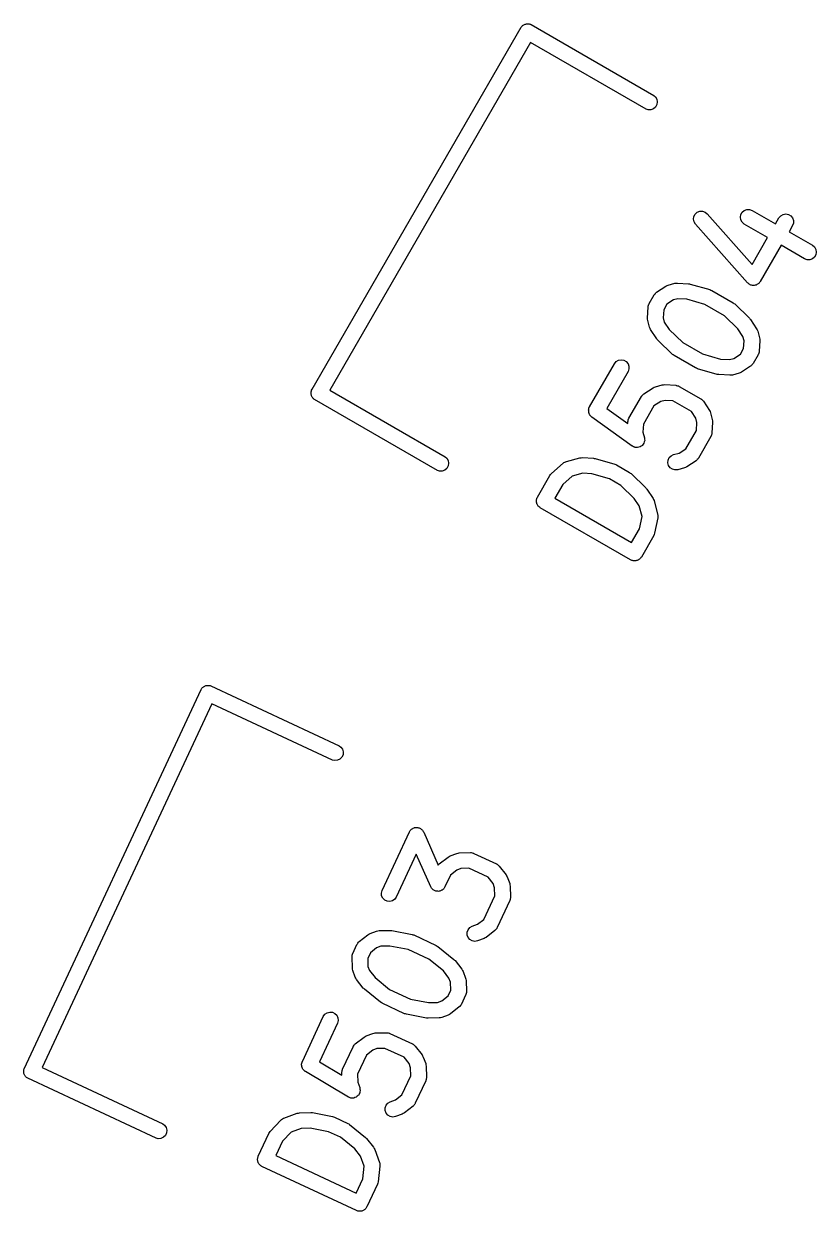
# Model space of a CAD drawing. Extents: x 124.8 to 165.4, y -111.5 to -63.1.
# Drawn here: x 129.96 to 137.56, y -74.46 to -63.08 of the extents above; entities that cross this region are included whole.
import ezdxf

# ---------------------------------------------------------------- set-up
doc = ezdxf.new("R2010")
doc.units = 0
doc.header["$MEASUREMENT"] = 0
doc.layers.add('BLACK', color=7, linetype='CONTINUOUS')

msp = doc.modelspace()

# ---------------------------------------------------------------- linework, layer by layer
at = {"layer": 'BLACK', "linetype": 'CONTINUOUS'}
for p, q in [((132.728, -66.5793), (134.731, -63.1092)), ((134.731, -63.1092), (134.735, -63.1034)), ((134.731, -63.1092), (134.731, -63.1092)), ((134.735, -63.1034), (134.74, -63.0991)), ((134.74, -63.0991), (134.744, -63.094)), ((134.744, -63.094), (134.75, -63.0907)), ((134.75, -63.0907), (134.755, -63.0864)), ((134.755, -63.0864), (134.761, -63.0841)), ((134.761, -63.0841), (134.767, -63.0808)), ((134.767, -63.0808), (134.774, -63.0796)), ((134.774, -63.0796), (134.78, -63.0773)), ((134.78, -63.0773), (134.787, -63.0773)), ((134.787, -63.0773), (134.793, -63.0762)), ((134.793, -63.0762), (134.8, -63.0774)), ((134.8, -63.0774), (134.806, -63.0774)), ((134.806, -63.0774), (134.813, -63.0796)), ((134.813, -63.0796), (134.819, -63.0808)), ((134.819, -63.0808), (134.825, -63.0841)), ((134.825, -63.0841), (134.825, -63.0841)), ((134.825, -63.0841), (136.002, -63.7637)), ((134.821, -63.2548), (132.896, -66.589)), ((135.927, -63.8936), (134.821, -63.2548)), ((136.002, -63.7637), (136.017, -63.7764)), ((136.017, -63.7764), (136.03, -63.7993)), ((136.03, -63.8514), (136.017, -63.8743)), ((136.03, -63.7993), (136.035, -63.8253)), ((136.035, -63.8253), (136.03, -63.8514)), ((135.946, -63.9003), (135.927, -63.8936)), ((135.972, -63.9003), (135.946, -63.9003)), ((135.997, -63.8913), (135.972, -63.9003)), ((136.017, -63.8743), (135.997, -63.8913)), ((136.398, -64.9003), (136.418, -64.8831)), ((136.418, -64.8831), (136.442, -64.8735)), ((136.442, -64.8735), (136.468, -64.8728)), ((136.468, -64.8728), (136.493, -64.881)), ((136.493, -64.881), (136.513, -64.8972)), ((136.836, -64.9056), (136.849, -64.883)), ((136.849, -64.883), (136.868, -64.8663)), ((136.868, -64.8663), (136.893, -64.8574)), ((136.893, -64.8574), (136.919, -64.8574)), ((136.919, -64.8574), (136.943, -64.8663)), ((136.943, -64.8663), (137.167, -64.9955)), ((136.382, -64.949), (136.386, -64.9232)), ((136.387, -64.9745), (136.382, -64.949)), ((136.386, -64.9232), (136.398, -64.9003)), ((136.401, -64.9967), (136.387, -64.9745)), ((136.9, -65.5601), (136.401, -64.9967)), ((136.513, -64.8972), (136.944, -65.3827)), ((136.831, -64.9312), (136.836, -64.9056)), ((136.836, -64.9569), (136.831, -64.9312)), ((136.849, -64.9794), (136.836, -64.9569)), ((136.868, -64.9962), (136.849, -64.9794)), ((137.092, -65.1254), (136.868, -64.9962)), ((137.167, -64.9955), (137.201, -64.9367)), ((137.201, -64.9367), (137.218, -64.9167)), ((137.218, -64.9167), (137.24, -64.9037)), ((137.24, -64.9037), (137.266, -64.8992)), ((137.266, -64.8992), (137.292, -64.9037)), ((137.292, -64.9037), (137.314, -64.9167)), ((137.314, -64.9167), (137.331, -64.9367)), ((137.331, -64.9367), (137.34, -64.9612)), ((137.34, -64.9872), (137.331, -65.0117)), ((137.34, -64.9612), (137.34, -64.9872)), ((137.331, -65.0117), (137.297, -65.0705)), ((137.297, -65.0705), (137.521, -65.1996)), ((136.944, -65.3827), (137.092, -65.1254)), ((137.222, -65.2004), (137.022, -65.5478)), ((137.446, -65.3295), (137.222, -65.2004)), ((137.521, -65.1996), (137.541, -65.2164)), ((137.541, -65.2164), (137.554, -65.2389)), ((137.47, -65.3384), (137.446, -65.3295)), ((137.496, -65.3384), (137.47, -65.3384)), ((137.521, -65.3295), (137.496, -65.3384)), ((137.541, -65.3128), (137.521, -65.3295)), ((137.554, -65.2902), (137.541, -65.3128)), ((137.554, -65.2389), (137.558, -65.2646)), ((137.558, -65.2646), (137.554, -65.2902)), ((136.139, -65.582), (136.204, -65.5645)), ((136.204, -65.5645), (136.216, -65.5635)), ((136.216, -65.5635), (136.228, -65.5621)), ((136.228, -65.5621), (136.334, -65.5685)), ((136.334, -65.5685), (136.342, -65.5704)), ((136.342, -65.5704), (136.351, -65.5712)), ((136.351, -65.5712), (136.539, -65.6252)), ((136.905, -65.5635), (136.9, -65.5601)), ((136.908, -65.5677), (136.905, -65.5635)), ((136.915, -65.5715), (136.908, -65.5677)), ((136.921, -65.5762), (136.915, -65.5715)), ((137, -65.5705), (136.996, -65.5742)), ((137.005, -65.5677), (137, -65.5705)), ((137.01, -65.5619), (137.005, -65.5677)), ((137.015, -65.5569), (137.01, -65.5619)), ((137.018, -65.552), (137.015, -65.5569)), ((137.022, -65.5478), (137.018, -65.552)), ((135.957, -65.7581), (136.005, -65.6756)), ((136.005, -65.6756), (136.008, -65.6723)), ((136.008, -65.6723), (136.009, -65.6684)), ((136.009, -65.6684), (136.016, -65.6623)), ((136.016, -65.6623), (136.021, -65.6556)), ((136.021, -65.6556), (136.025, -65.6535)), ((136.025, -65.6535), (136.028, -65.6505)), ((136.028, -65.6505), (136.117, -65.5918)), ((136.117, -65.5918), (136.128, -65.587)), ((136.128, -65.587), (136.139, -65.582)), ((136.539, -65.6252), (136.548, -65.6293)), ((136.548, -65.6293), (136.556, -65.6324)), ((136.556, -65.6324), (136.762, -65.7514)), ((136.926, -65.578), (136.921, -65.5762)), ((136.931, -65.5808), (136.926, -65.578)), ((136.938, -65.5821), (136.931, -65.5808)), ((136.946, -65.5845), (136.938, -65.5821)), ((136.951, -65.5843), (136.946, -65.5845)), ((136.957, -65.5853), (136.951, -65.5843)), ((136.964, -65.584), (136.957, -65.5853)), ((136.972, -65.5838), (136.964, -65.584)), ((136.977, -65.5817), (136.972, -65.5838)), ((136.982, -65.5808), (136.977, -65.5817)), ((136.989, -65.577), (136.982, -65.5808)), ((136.996, -65.5742), (136.989, -65.577)), ((135.941, -65.8973), (135.947, -65.7911)), ((135.947, -65.7911), (135.948, -65.7869)), ((135.948, -65.7825), (135.951, -65.7743)), ((135.948, -65.7869), (135.948, -65.7825)), ((135.951, -65.7743), (135.953, -65.7657)), ((135.953, -65.7657), (135.956, -65.7621)), ((135.956, -65.7621), (135.957, -65.7581)), ((136.126, -65.7659), (136.096, -65.8177)), ((136.19, -65.7237), (136.126, -65.7659)), ((136.231, -65.7126), (136.19, -65.7237)), ((136.317, -65.7177), (136.231, -65.7126)), ((136.489, -65.7669), (136.317, -65.7177)), ((136.679, -65.8767), (136.489, -65.7669)), ((136.762, -65.7514), (136.769, -65.7573)), ((136.769, -65.7573), (136.777, -65.7625)), ((136.777, -65.7625), (136.918, -65.899)), ((135.942, -65.9093), (135.941, -65.8973)), ((135.943, -65.9213), (135.942, -65.9093)), ((136.096, -65.8177), (136.091, -65.8942)), ((136.091, -65.8942), (136.102, -65.9357)), ((136.808, -66.0011), (136.679, -65.8767)), ((136.918, -65.899), (136.923, -65.9056)), ((136.923, -65.9056), (136.929, -65.9116)), ((136.929, -65.9116), (136.987, -66.0004)), ((135.961, -65.9863), (135.943, -65.9213)), ((135.966, -65.9972), (135.961, -65.9863)), ((135.971, -66.0082), (135.966, -65.9972)), ((136.029, -66.0971), (135.971, -66.0082)), ((136.102, -65.9357), (136.15, -66.0076)), ((136.15, -66.0076), (136.278, -66.1319)), ((136.855, -66.0729), (136.808, -66.0011)), ((136.987, -66.0004), (136.992, -66.0114)), ((136.992, -66.0114), (136.997, -66.0223)), ((136.997, -66.0223), (137.015, -66.0874)), ((136.035, -66.103), (136.029, -66.0971)), ((136.04, -66.1097), (136.035, -66.103)), ((136.181, -66.2461), (136.04, -66.1097)), ((136.278, -66.1319), (136.469, -66.2417)), ((136.867, -66.1144), (136.855, -66.0729)), ((136.862, -66.1909), (136.867, -66.1144)), ((137.017, -66.1113), (137.011, -66.2176)), ((137.015, -66.0874), (137.016, -66.0993)), ((137.016, -66.0993), (137.017, -66.1113)), ((136.188, -66.2513), (136.181, -66.2461)), ((136.195, -66.2572), (136.188, -66.2513)), ((136.469, -66.2417), (136.641, -66.2909)), ((136.768, -66.2849), (136.832, -66.2427)), ((136.832, -66.2427), (136.862, -66.1909)), ((137.001, -66.2506), (136.953, -66.3331)), ((137.002, -66.2465), (137.001, -66.2506)), ((137.005, -66.2429), (137.002, -66.2465)), ((137.007, -66.2344), (137.005, -66.2429)), ((137.01, -66.2261), (137.007, -66.2344)), ((137.011, -66.2176), (137.01, -66.2218)), ((137.01, -66.2218), (137.01, -66.2261)), ((135.386, -66.7478), (135.624, -66.3354)), ((135.624, -66.3354), (135.641, -66.3154)), ((135.641, -66.3154), (135.663, -66.3024)), ((135.663, -66.3024), (135.689, -66.2979)), ((135.689, -66.2979), (135.714, -66.3024)), ((135.714, -66.3024), (135.737, -66.3154)), ((135.737, -66.3154), (135.754, -66.3354)), ((135.754, -66.3354), (135.763, -66.3599)), ((135.763, -66.3599), (135.763, -66.3859)), ((136.402, -66.3762), (136.195, -66.2572)), ((136.641, -66.2909), (136.727, -66.2961)), ((136.727, -66.2961), (136.768, -66.2849)), ((136.929, -66.3581), (136.841, -66.4168)), ((136.933, -66.3552), (136.929, -66.3581)), ((136.936, -66.353), (136.933, -66.3552)), ((136.942, -66.3463), (136.936, -66.353)), ((136.948, -66.3402), (136.942, -66.3463)), ((136.95, -66.3364), (136.948, -66.3402)), ((136.953, -66.3331), (136.95, -66.3364)), ((135.754, -66.4104), (135.55, -66.764)), ((135.763, -66.3859), (135.754, -66.4104)), ((136.41, -66.3794), (136.402, -66.3762)), ((136.419, -66.3834), (136.41, -66.3794)), ((136.607, -66.4374), (136.419, -66.3834)), ((136.615, -66.4382), (136.607, -66.4374)), ((136.623, -66.4401), (136.615, -66.4382)), ((136.73, -66.4465), (136.623, -66.4401)), ((136.742, -66.4451), (136.73, -66.4465)), ((136.754, -66.4441), (136.742, -66.4451)), ((136.819, -66.4267), (136.754, -66.4441)), ((136.83, -66.4216), (136.819, -66.4267)), ((136.841, -66.4168), (136.83, -66.4216)), ((132.72, -66.597), (132.722, -66.5904)), ((132.722, -66.5904), (132.728, -66.5793)), ((132.896, -66.589), (134.002, -67.2278)), ((135.906, -66.6245), (135.995, -66.5658)), ((135.995, -66.5658), (136.006, -66.5611)), ((136.006, -66.5611), (136.017, -66.556)), ((136.017, -66.556), (136.082, -66.5386)), ((136.082, -66.5386), (136.094, -66.5375)), ((136.094, -66.5375), (136.106, -66.5361)), ((136.106, -66.5361), (136.212, -66.5425)), ((136.212, -66.5425), (136.216, -66.5435)), ((136.216, -66.5435), (136.22, -66.5435)), ((136.22, -66.5435), (136.229, -66.5465)), ((136.229, -66.5465), (136.237, -66.5486)), ((136.237, -66.5486), (136.241, -66.5509)), ((136.241, -66.5509), (136.245, -66.5524)), ((136.245, -66.5524), (136.451, -66.6715)), ((132.717, -66.6165), (132.718, -66.6099)), ((132.718, -66.623), (132.717, -66.6165)), ((132.718, -66.6032), (132.72, -66.597)), ((132.718, -66.6099), (132.718, -66.6032)), ((132.718, -66.6297), (132.718, -66.623)), ((132.72, -66.6359), (132.718, -66.6297)), ((132.722, -66.6425), (132.72, -66.6359)), ((132.725, -66.6483), (132.722, -66.6425)), ((132.727, -66.6545), (132.725, -66.6483)), ((132.731, -66.6596), (132.727, -66.6545)), ((132.735, -66.6654), (132.731, -66.6596)), ((132.74, -66.6697), (132.735, -66.6654)), ((132.744, -66.6748), (132.74, -66.6697)), ((132.75, -66.6781), (132.744, -66.6748)), ((133.927, -67.3577), (132.75, -66.6781)), ((132.75, -66.6781), (132.75, -66.6781)), ((135.763, -66.8558), (135.882, -66.6496)), ((135.882, -66.6496), (135.885, -66.6463)), ((135.885, -66.6463), (135.887, -66.6424)), ((135.887, -66.6424), (135.893, -66.6364)), ((135.893, -66.6364), (135.899, -66.6296)), ((135.899, -66.6296), (135.903, -66.6275)), ((135.903, -66.6275), (135.906, -66.6245)), ((136.067, -66.6977), (136.003, -66.7399)), ((136.109, -66.6866), (136.067, -66.6977)), ((136.185, -66.6912), (136.109, -66.6866)), ((136.361, -66.7925), (136.185, -66.6912)), ((136.451, -66.6715), (136.454, -66.6743)), ((136.454, -66.6743), (136.458, -66.6762)), ((136.458, -66.6762), (136.464, -66.6826)), ((136.464, -66.6826), (136.471, -66.6882)), ((136.471, -66.6882), (136.473, -66.692)), ((136.473, -66.692), (136.476, -66.6951)), ((136.476, -66.6951), (136.535, -66.784)), ((135.376, -66.7778), (135.377, -66.7751)), ((135.377, -66.7881), (135.376, -66.7778)), ((135.377, -66.7723), (135.38, -66.7626)), ((135.377, -66.7751), (135.377, -66.7723)), ((135.377, -66.7983), (135.377, -66.7881)), ((135.378, -66.801), (135.377, -66.7983)), ((135.378, -66.8038), (135.378, -66.801)), ((135.382, -66.8132), (135.378, -66.8038)), ((135.38, -66.7626), (135.383, -66.7528)), ((135.386, -66.8228), (135.382, -66.8132)), ((135.383, -66.7528), (135.385, -66.7505)), ((135.385, -66.7505), (135.386, -66.7478)), ((135.388, -66.825), (135.386, -66.8228)), ((135.55, -66.764), (135.752, -66.9096)), ((136.003, -66.7399), (135.902, -66.9155)), ((136.403, -66.8565), (136.361, -66.7925)), ((136.535, -66.784), (136.54, -66.795)), ((136.54, -66.795), (136.545, -66.8059)), ((136.545, -66.8059), (136.562, -66.8709)), ((135.389, -66.8275), (135.388, -66.825)), ((135.396, -66.8349), (135.389, -66.8275)), ((135.402, -66.8427), (135.396, -66.8349)), ((135.405, -66.8442), (135.402, -66.8427)), ((135.407, -66.8462), (135.405, -66.8442)), ((135.795, -67.1255), (135.407, -66.8462)), ((135.752, -66.9096), (135.753, -66.8888)), ((135.753, -66.8888), (135.754, -66.8846)), ((135.754, -66.8803), (135.757, -66.872)), ((135.754, -66.8846), (135.754, -66.8803)), ((135.757, -66.872), (135.759, -66.8635)), ((135.759, -66.8635), (135.762, -66.8599)), ((135.762, -66.8599), (135.763, -66.8558)), ((135.902, -66.9155), (135.897, -66.9919)), ((136.414, -66.898), (136.403, -66.8565)), ((136.41, -66.9745), (136.414, -66.898)), ((136.565, -66.8948), (136.558, -67.0011)), ((136.562, -66.8709), (136.563, -66.8829)), ((136.563, -66.8829), (136.565, -66.8948)), ((135.897, -66.9919), (135.912, -67.0452)), ((135.912, -67.0452), (135.912, -67.0457)), ((135.912, -67.0457), (135.912, -67.0461)), ((135.912, -67.0461), (135.913, -67.0587)), ((136.308, -67.15), (136.41, -66.9745)), ((136.548, -67.0341), (136.429, -67.2403)), ((136.55, -67.0301), (136.548, -67.0341)), ((136.552, -67.0264), (136.55, -67.0301)), ((136.554, -67.0179), (136.552, -67.0264)), ((136.557, -67.0096), (136.554, -67.0179)), ((136.558, -67.0011), (136.557, -67.0053)), ((136.557, -67.0053), (136.557, -67.0096)), ((135.796, -67.1257), (135.795, -67.1255)), ((135.796, -67.1261), (135.796, -67.1257)), ((135.808, -67.1314), (135.796, -67.1261)), ((135.819, -67.1368), (135.808, -67.1314)), ((135.819, -67.1369), (135.819, -67.1368)), ((135.82, -67.1371), (135.819, -67.1369)), ((135.832, -67.1382), (135.82, -67.1371)), ((135.845, -67.1394), (135.832, -67.1382)), ((135.846, -67.1393), (135.845, -67.1393)), ((135.845, -67.1393), (135.845, -67.1394)), ((135.858, -67.1361), (135.846, -67.1393)), ((135.87, -67.133), (135.858, -67.1361)), ((135.871, -67.1326), (135.87, -67.1327)), ((135.87, -67.1327), (135.87, -67.133)), ((135.881, -67.1254), (135.871, -67.1326)), ((135.892, -67.1183), (135.881, -67.1254)), ((135.899, -67.1074), (135.892, -67.1177)), ((135.892, -67.1177), (135.892, -67.1179)), ((135.892, -67.1179), (135.892, -67.1183)), ((135.907, -67.0972), (135.899, -67.1074)), ((135.91, -67.0842), (135.907, -67.0963)), ((135.907, -67.0963), (135.907, -67.0967)), ((135.907, -67.0967), (135.907, -67.0972)), ((135.914, -67.0721), (135.91, -67.0842)), ((135.913, -67.0587), (135.914, -67.0712)), ((135.914, -67.0712), (135.914, -67.0716)), ((135.914, -67.0716), (135.914, -67.0721)), ((136.244, -67.1922), (136.308, -67.15)), ((134.002, -67.2278), (134.017, -67.2405)), ((134.017, -67.2405), (134.03, -67.2634)), ((134.03, -67.2634), (134.035, -67.2895)), ((135.147, -67.2801), (135.155, -67.2755)), ((135.155, -67.2755), (135.159, -67.2746)), ((135.159, -67.2746), (135.163, -67.2728)), ((135.163, -67.2728), (135.293, -67.2379)), ((135.293, -67.2379), (135.305, -67.2369)), ((135.305, -67.2369), (135.317, -67.2355)), ((135.317, -67.2355), (135.423, -67.2419)), ((135.423, -67.2419), (135.431, -67.2438)), ((135.431, -67.2438), (135.439, -67.2446)), ((135.439, -67.2446), (135.628, -67.2986)), ((136.136, -67.2855), (136.138, -67.2595)), ((136.138, -67.2595), (136.149, -67.2359)), ((136.149, -67.2359), (136.167, -67.2175)), ((136.167, -67.2175), (136.191, -67.2065)), ((136.191, -67.2065), (136.244, -67.1922)), ((136.406, -67.2654), (136.317, -67.3241)), ((136.409, -67.2624), (136.406, -67.2654)), ((136.413, -67.2603), (136.409, -67.2624)), ((136.418, -67.2535), (136.413, -67.2603)), ((136.425, -67.2475), (136.418, -67.2535)), ((136.426, -67.2436), (136.425, -67.2475)), ((136.429, -67.2403), (136.426, -67.2436)), ((133.946, -67.3644), (133.927, -67.3577)), ((133.972, -67.3644), (133.946, -67.3644)), ((133.997, -67.3554), (133.972, -67.3644)), ((134.017, -67.3384), (133.997, -67.3554)), ((134.03, -67.3155), (134.017, -67.3384)), ((134.035, -67.2895), (134.03, -67.3155)), ((135.012, -67.3984), (135.02, -67.389)), ((135.02, -67.389), (135.133, -67.2891)), ((135.133, -67.2891), (135.136, -67.2868)), ((135.136, -67.2868), (135.139, -67.2838)), ((135.139, -67.2838), (135.147, -67.2801)), ((135.32, -67.3859), (135.219, -67.4131)), ((135.406, -67.3911), (135.32, -67.3859)), ((135.578, -67.4403), (135.406, -67.3911)), ((135.628, -67.2986), (135.636, -67.3026)), ((135.636, -67.3026), (135.645, -67.3058)), ((135.645, -67.3058), (135.769, -67.3772)), ((135.769, -67.3772), (135.776, -67.3831)), ((135.776, -67.3831), (135.783, -67.3882)), ((135.783, -67.3882), (135.925, -67.5247)), ((136.142, -67.3106), (136.136, -67.2855)), ((136.157, -67.3319), (136.142, -67.3106)), ((136.179, -67.3469), (136.157, -67.3319)), ((136.204, -67.3536), (136.179, -67.3469)), ((136.23, -67.3514), (136.204, -67.3536)), ((136.295, -67.3339), (136.23, -67.3514)), ((136.306, -67.3289), (136.295, -67.3339)), ((136.317, -67.3241), (136.306, -67.3289)), ((134.886, -67.6138), (135.005, -67.4076)), ((135.005, -67.4076), (135.012, -67.3984)), ((135.129, -67.4932), (135.053, -67.6239)), ((135.219, -67.4131), (135.129, -67.4932)), ((135.686, -67.5025), (135.578, -67.4403)), ((135.814, -67.6268), (135.686, -67.5025)), ((134.88, -67.6257), (134.883, -67.62)), ((134.883, -67.62), (134.886, -67.6138)), ((135.925, -67.5247), (135.929, -67.5314)), ((135.929, -67.5314), (135.935, -67.5373)), ((135.935, -67.5373), (135.994, -67.6262)), ((134.876, -67.6513), (134.877, -67.6449)), ((134.877, -67.6578), (134.876, -67.6513)), ((134.877, -67.6383), (134.879, -67.6321)), ((134.877, -67.6449), (134.877, -67.6383)), ((134.877, -67.6643), (134.877, -67.6578)), ((134.879, -67.6705), (134.877, -67.6643)), ((134.879, -67.6321), (134.88, -67.6257)), ((134.88, -67.677), (134.879, -67.6705)), ((134.883, -67.6827), (134.88, -67.677)), ((134.886, -67.6888), (134.883, -67.6827)), ((134.89, -67.6938), (134.886, -67.6888)), ((134.893, -67.6995), (134.89, -67.6938)), ((134.898, -67.7037), (134.893, -67.6995)), ((134.902, -67.7088), (134.898, -67.7037)), ((134.908, -67.7121), (134.902, -67.7088)), ((134.913, -67.7163), (134.908, -67.7121)), ((135.779, -68.2163), (134.913, -67.7163)), ((135.053, -67.6239), (135.789, -68.0489)), ((135.862, -67.6987), (135.814, -67.6268)), ((135.889, -67.7999), (135.862, -67.6987)), ((135.994, -67.6262), (135.998, -67.6372)), ((135.998, -67.6372), (136.004, -67.6481)), ((136.004, -67.6481), (136.038, -67.7782)), ((135.865, -67.9182), (135.889, -67.7999)), ((136.039, -67.8126), (136.009, -67.9602)), ((136.038, -67.7782), (136.039, -67.7825)), ((136.039, -67.7825), (136.04, -67.7866)), ((136.04, -67.8083), (136.039, -67.8126)), ((136.04, -67.7866), (136.04, -67.7954)), ((136.04, -67.7954), (136.041, -67.8041)), ((136.041, -67.8041), (136.04, -67.8083)), ((135.789, -68.0489), (135.865, -67.9182)), ((136.009, -67.9602), (136.005, -67.9713)), ((136.001, -67.9826), (135.882, -68.1888)), ((136.005, -67.9713), (136.001, -67.9826)), ((135.882, -68.1888), (135.877, -68.1938)), ((135.785, -68.2185), (135.779, -68.2163)), ((135.791, -68.2218), (135.785, -68.2185)), ((135.797, -68.2229), (135.791, -68.2218)), ((135.804, -68.2252), (135.797, -68.2229)), ((135.81, -68.2252), (135.804, -68.2252)), ((135.817, -68.2263), (135.81, -68.2252)), ((135.823, -68.2252), (135.817, -68.2263)), ((135.83, -68.2252), (135.823, -68.2252)), ((135.836, -68.2229), (135.83, -68.2252)), ((135.842, -68.2218), (135.836, -68.2229)), ((135.848, -68.2185), (135.842, -68.2218)), ((135.854, -68.2163), (135.848, -68.2185)), ((135.859, -68.2121), (135.854, -68.2163)), ((135.865, -68.2088), (135.859, -68.2121)), ((135.869, -68.2037), (135.865, -68.2088)), ((135.874, -68.1995), (135.869, -68.2037)), ((135.877, -68.1938), (135.874, -68.1995)), ((131.671, -69.4464), (131.675, -69.4409)), ((131.675, -69.4409), (131.681, -69.4371)), ((131.681, -69.4371), (131.685, -69.4324)), ((131.685, -69.4324), (131.691, -69.4296)), ((131.691, -69.4296), (131.697, -69.4258)), ((131.697, -69.4258), (131.703, -69.424)), ((131.703, -69.424), (131.709, -69.4212)), ((131.709, -69.4212), (131.716, -69.4207)), ((131.716, -69.4207), (131.723, -69.4189)), ((131.723, -69.4189), (131.729, -69.4195)), ((131.729, -69.4195), (131.736, -69.4189)), ((131.736, -69.4189), (131.742, -69.4207)), ((131.742, -69.4207), (131.749, -69.4212)), ((131.749, -69.4212), (131.755, -69.4241)), ((131.755, -69.4241), (131.755, -69.4241)), ((131.755, -69.4241), (132.987, -69.9984)), ((129.968, -73.0943), (131.664, -69.4572)), ((131.664, -69.4571), (131.667, -69.4511)), ((131.664, -69.4572), (131.664, -69.4571)), ((131.667, -69.4511), (131.671, -69.4464)), ((131.765, -69.5945), (130.138, -73.0837)), ((132.923, -70.1344), (131.765, -69.5945)), ((132.987, -69.9984), (133.003, -70.0098)), ((133.003, -70.0098), (133.018, -70.0315)), ((132.993, -70.126), (132.969, -70.1372)), ((133.011, -70.1073), (132.993, -70.126)), ((133.023, -70.0833), (133.011, -70.1073)), ((133.018, -70.0315), (133.025, -70.057)), ((133.025, -70.057), (133.023, -70.0833)), ((132.942, -70.1395), (132.923, -70.1344)), ((132.969, -70.1372), (132.942, -70.1395)), ((133.667, -70.8113), (133.671, -70.8073)), ((133.671, -70.8073), (133.674, -70.8025)), ((133.674, -70.8025), (133.68, -70.7983)), ((133.68, -70.7983), (133.685, -70.7933)), ((133.685, -70.7933), (133.691, -70.7909)), ((133.691, -70.7909), (133.695, -70.7876)), ((133.695, -70.7876), (133.703, -70.7857)), ((133.703, -70.7857), (133.709, -70.7827)), ((133.709, -70.7827), (133.715, -70.7824)), ((133.715, -70.7824), (133.721, -70.7809)), ((133.721, -70.7809), (133.728, -70.7815)), ((133.728, -70.7815), (133.735, -70.781)), ((133.735, -70.781), (133.741, -70.7826)), ((133.741, -70.7826), (133.747, -70.7831)), ((133.747, -70.7831), (133.753, -70.7862)), ((133.753, -70.7862), (133.76, -70.7883)), ((133.76, -70.7883), (133.765, -70.7917)), ((133.765, -70.7917), (133.77, -70.7941)), ((133.77, -70.7941), (133.775, -70.7993)), ((133.775, -70.7993), (133.781, -70.8037)), ((133.781, -70.8037), (133.784, -70.8085)), ((133.784, -70.8085), (133.789, -70.8126)), ((133.398, -71.3849), (133.659, -70.8239)), ((133.659, -70.8239), (133.663, -70.8179)), ((133.663, -70.8179), (133.667, -70.8113)), ((133.789, -70.8126), (133.792, -70.8192)), ((133.792, -70.8192), (133.796, -70.8253)), ((133.796, -70.8253), (133.935, -71.1414)), ((134.05, -71.0525), (134.113, -71.0295)), ((134.113, -71.0295), (134.125, -71.0274)), ((134.125, -71.0274), (134.137, -71.025)), ((134.137, -71.025), (134.243, -71.0221)), ((134.243, -71.0221), (134.247, -71.0227)), ((134.247, -71.0227), (134.252, -71.0224)), ((134.252, -71.0224), (134.26, -71.0246)), ((134.26, -71.0246), (134.269, -71.0259)), ((134.269, -71.0259), (134.273, -71.028)), ((134.273, -71.028), (134.277, -71.0291)), ((134.277, -71.0291), (134.493, -71.1297)), ((133.725, -71.0371), (133.533, -71.4483)), ((133.863, -71.349), (133.725, -71.0371)), ((133.935, -71.1414), (133.939, -71.1362)), ((133.939, -71.1362), (133.942, -71.1337)), ((133.942, -71.1337), (133.945, -71.1305)), ((133.945, -71.1305), (134.029, -71.0643)), ((134.029, -71.0643), (134.039, -71.0585)), ((134.039, -71.0585), (134.05, -71.0525)), ((134.493, -71.1297), (134.496, -71.1322)), ((134.496, -71.1322), (134.5, -71.1338)), ((134.5, -71.1338), (134.507, -71.1396)), ((134.507, -71.1396), (134.514, -71.1447)), ((134.514, -71.1447), (134.516, -71.1482)), ((134.516, -71.1482), (134.52, -71.1511)), ((134.052, -71.237), (133.999, -71.3504)), ((134.112, -71.1893), (134.052, -71.237)), ((134.153, -71.1746), (134.112, -71.1893)), ((134.229, -71.1725), (134.153, -71.1746)), ((134.413, -71.2582), (134.229, -71.1725)), ((134.461, -71.3182), (134.413, -71.2582)), ((134.52, -71.1511), (134.586, -71.2345)), ((134.586, -71.2345), (134.591, -71.245)), ((134.591, -71.245), (134.597, -71.2555)), ((134.597, -71.2555), (134.621, -71.3187)), ((133.867, -71.3551), (133.863, -71.349)), ((133.87, -71.3617), (133.867, -71.3551)), ((133.874, -71.3658), (133.87, -71.3617)), ((133.877, -71.3706), (133.874, -71.3658)), ((133.883, -71.3749), (133.877, -71.3706)), ((133.888, -71.3801), (133.883, -71.3749)), ((133.979, -71.3759), (133.973, -71.381)), ((133.985, -71.3717), (133.979, -71.3759)), ((133.988, -71.367), (133.985, -71.3717)), ((133.992, -71.363), (133.988, -71.367)), ((133.995, -71.3564), (133.992, -71.363)), ((133.999, -71.3504), (133.995, -71.3564)), ((134.475, -71.3586), (134.461, -71.3182)), ((134.477, -71.4352), (134.475, -71.3586)), ((134.621, -71.3187), (134.623, -71.3306)), ((134.623, -71.3306), (134.625, -71.3423)), ((134.625, -71.3423), (134.628, -71.4488)), ((133.391, -71.4101), (133.398, -71.3849)), ((133.393, -71.436), (133.391, -71.4101)), ((133.404, -71.4596), (133.393, -71.436)), ((133.422, -71.4781), (133.404, -71.4596)), ((133.446, -71.4891), (133.422, -71.4781)), ((133.472, -71.4913), (133.446, -71.4891)), ((133.497, -71.4846), (133.472, -71.4913)), ((133.519, -71.4697), (133.497, -71.4846)), ((133.533, -71.4483), (133.519, -71.4697)), ((133.894, -71.3826), (133.888, -71.3801)), ((133.898, -71.386), (133.894, -71.3826)), ((133.905, -71.388), (133.898, -71.386)), ((133.912, -71.3911), (133.905, -71.388)), ((133.918, -71.3916), (133.912, -71.3911)), ((133.923, -71.3932), (133.918, -71.3916)), ((133.931, -71.3928), (133.923, -71.3932)), ((133.938, -71.3934), (133.931, -71.3928)), ((133.944, -71.3919), (133.938, -71.3934)), ((133.949, -71.3915), (133.944, -71.3919)), ((133.956, -71.3885), (133.949, -71.3915)), ((133.963, -71.3867), (133.956, -71.3885)), ((133.968, -71.3833), (133.963, -71.3867)), ((133.973, -71.381), (133.968, -71.3833)), ((134.372, -71.662), (134.477, -71.4352)), ((134.621, -71.4825), (134.5, -71.7415)), ((134.622, -71.4783), (134.621, -71.4825)), ((134.624, -71.4745), (134.622, -71.4783)), ((134.625, -71.4659), (134.624, -71.4745)), ((134.628, -71.4574), (134.625, -71.4659)), ((134.628, -71.4488), (134.627, -71.4531)), ((134.627, -71.4531), (134.628, -71.4574)), ((134.26, -71.7285), (134.312, -71.7096)), ((134.312, -71.7096), (134.372, -71.662)), ((133.177, -71.8758), (133.261, -71.8096)), ((133.261, -71.8096), (133.271, -71.8039)), ((133.271, -71.8039), (133.282, -71.7978)), ((133.282, -71.7978), (133.345, -71.7748)), ((133.345, -71.7748), (133.357, -71.7727)), ((133.357, -71.7727), (133.369, -71.7703)), ((133.369, -71.7703), (133.475, -71.7674)), ((133.475, -71.7674), (133.483, -71.7686)), ((133.483, -71.7686), (133.491, -71.7688)), ((133.491, -71.7688), (133.684, -71.8061)), ((133.684, -71.8061), (133.693, -71.8094)), ((133.693, -71.8094), (133.702, -71.8118)), ((133.702, -71.8118), (133.917, -71.9124)), ((134.212, -71.786), (134.221, -71.7615)), ((134.212, -71.812), (134.212, -71.786)), ((134.221, -71.8365), (134.212, -71.812)), ((134.221, -71.7615), (134.237, -71.7415)), ((134.237, -71.7415), (134.26, -71.7285)), ((134.479, -71.7685), (134.395, -71.8347)), ((134.482, -71.7653), (134.479, -71.7685)), ((134.485, -71.7628), (134.482, -71.7653)), ((134.49, -71.7556), (134.485, -71.7628)), ((134.496, -71.749), (134.49, -71.7556)), ((134.498, -71.745), (134.496, -71.749)), ((134.5, -71.7415), (134.498, -71.745)), ((133.116, -71.9891), (133.156, -71.9028)), ((133.156, -71.9028), (133.159, -71.8993)), ((133.159, -71.8993), (133.16, -71.8953)), ((133.16, -71.8953), (133.166, -71.8887)), ((133.166, -71.8887), (133.171, -71.8815)), ((133.171, -71.8815), (133.175, -71.879)), ((133.175, -71.879), (133.177, -71.8758)), ((133.345, -71.9346), (133.285, -71.9823)), ((133.385, -71.9199), (133.345, -71.9346)), ((133.471, -71.9176), (133.385, -71.9199)), ((133.647, -71.9516), (133.471, -71.9176)), ((133.917, -71.9124), (133.925, -71.9176)), ((133.925, -71.9176), (133.933, -71.9221)), ((133.933, -71.9221), (134.085, -72.0458)), ((134.237, -71.8564), (134.221, -71.8365)), ((134.26, -71.8695), (134.237, -71.8564)), ((134.285, -71.874), (134.26, -71.8695)), ((134.311, -71.8695), (134.285, -71.874)), ((134.374, -71.8464), (134.311, -71.8695)), ((134.385, -71.8404), (134.374, -71.8464)), ((134.395, -71.8347), (134.385, -71.8404)), ((133.109, -72.0143), (133.111, -72.0058)), ((133.109, -72.0186), (133.109, -72.0143)), ((133.109, -72.0229), (133.109, -72.0186)), ((133.112, -72.1293), (133.109, -72.0229)), ((133.111, -72.0058), (133.113, -71.9971)), ((133.113, -71.9971), (133.115, -71.9933)), ((133.115, -71.9933), (133.116, -71.9891)), ((133.285, -71.9823), (133.259, -72.0365)), ((133.259, -72.0365), (133.261, -72.1131)), ((133.846, -72.0444), (133.647, -71.9516)), ((133.985, -72.1571), (133.846, -72.0444)), ((134.085, -72.0458), (134.091, -72.0519)), ((134.091, -72.0519), (134.097, -72.0574)), ((134.097, -72.0574), (134.163, -72.1408)), ((133.114, -72.1411), (133.112, -72.1293)), ((133.116, -72.1529), (133.114, -72.1411)), ((133.139, -72.2162), (133.116, -72.1529)), ((133.261, -72.1131), (133.276, -72.1535)), ((133.276, -72.1535), (133.33, -72.2209)), ((134.038, -72.2245), (133.985, -72.1571)), ((134.163, -72.1408), (134.169, -72.1514)), ((134.169, -72.1514), (134.175, -72.1618)), ((134.175, -72.1618), (134.198, -72.225)), ((133.145, -72.2266), (133.139, -72.2162)), ((133.151, -72.2372), (133.145, -72.2266)), ((133.217, -72.3206), (133.151, -72.2372)), ((133.33, -72.2209), (133.468, -72.3335)), ((134.053, -72.2649), (134.038, -72.2245)), ((134.055, -72.3415), (134.053, -72.2649)), ((134.198, -72.225), (134.2, -72.2369)), ((134.2, -72.2369), (134.202, -72.2486)), ((134.202, -72.2486), (134.205, -72.3551)), ((133.223, -72.326), (133.217, -72.3206)), ((133.229, -72.3322), (133.223, -72.326)), ((133.381, -72.4559), (133.229, -72.3322)), ((133.468, -72.3335), (133.668, -72.4264)), ((133.97, -72.4433), (134.03, -72.3957)), ((134.03, -72.3957), (134.055, -72.3415)), ((134.198, -72.3888), (134.158, -72.4751)), ((134.199, -72.3847), (134.198, -72.3888)), ((134.201, -72.3809), (134.199, -72.3847)), ((134.203, -72.3722), (134.201, -72.3809)), ((134.205, -72.3637), (134.203, -72.3722)), ((134.205, -72.3551), (134.205, -72.3594)), ((134.205, -72.3594), (134.205, -72.3637)), ((133.389, -72.4603), (133.381, -72.4559)), ((133.397, -72.4656), (133.389, -72.4603)), ((133.612, -72.5662), (133.397, -72.4656)), ((133.668, -72.4264), (133.843, -72.4604)), ((133.843, -72.4604), (133.929, -72.458)), ((133.929, -72.458), (133.97, -72.4433)), ((134.137, -72.5022), (134.053, -72.5684)), ((134.14, -72.499), (134.137, -72.5022)), ((134.143, -72.4965), (134.14, -72.499)), ((134.148, -72.4893), (134.143, -72.4965)), ((134.154, -72.4827), (134.148, -72.4893)), ((134.156, -72.4787), (134.154, -72.4827)), ((134.158, -72.4751), (134.156, -72.4787)), ((132.633, -73.0249), (132.834, -72.5933)), ((132.834, -72.5933), (132.849, -72.572)), ((132.849, -72.572), (132.87, -72.5571)), ((132.87, -72.5571), (132.895, -72.5503)), ((132.895, -72.5503), (132.921, -72.5526)), ((132.921, -72.5526), (132.945, -72.5636)), ((132.945, -72.5636), (132.963, -72.582)), ((132.963, -72.582), (132.974, -72.6056)), ((132.974, -72.6056), (132.977, -72.6316)), ((133.621, -72.5686), (133.612, -72.5662)), ((133.63, -72.5719), (133.621, -72.5686)), ((133.823, -72.6092), (133.63, -72.5719)), ((133.831, -72.6094), (133.823, -72.6092)), ((133.839, -72.6106), (133.831, -72.6094)), ((133.945, -72.6076), (133.839, -72.6106)), ((133.957, -72.6052), (133.945, -72.6076)), ((133.969, -72.6032), (133.957, -72.6052)), ((134.032, -72.5801), (133.969, -72.6032)), ((134.043, -72.5741), (134.032, -72.5801)), ((134.053, -72.5684), (134.043, -72.5741)), ((132.97, -72.6567), (132.797, -73.0268)), ((132.977, -72.6316), (132.97, -72.6567)), ((133.137, -72.86), (133.14, -72.8568)), ((133.14, -72.8568), (133.224, -72.7906)), ((133.224, -72.7906), (133.234, -72.7848)), ((133.234, -72.7848), (133.245, -72.7788)), ((133.245, -72.7788), (133.308, -72.7558)), ((133.308, -72.7558), (133.32, -72.7537)), ((133.32, -72.7537), (133.332, -72.7513)), ((133.332, -72.7513), (133.438, -72.7484)), ((133.438, -72.7484), (133.442, -72.749)), ((133.442, -72.749), (133.447, -72.7487)), ((133.447, -72.7487), (133.455, -72.7509)), ((133.455, -72.7509), (133.464, -72.7522)), ((133.464, -72.7522), (133.468, -72.7543)), ((133.468, -72.7543), (133.472, -72.7554)), ((133.472, -72.7554), (133.688, -72.856)), ((133.688, -72.856), (133.691, -72.8585)), ((133.018, -73.0996), (133.119, -72.8838)), ((133.119, -72.8838), (133.121, -72.8803)), ((133.121, -72.8803), (133.123, -72.8762)), ((133.123, -72.8762), (133.129, -72.8697)), ((133.129, -72.8697), (133.134, -72.8625)), ((133.134, -72.8625), (133.137, -72.86)), ((133.247, -72.9633), (133.162, -73.1469)), ((133.307, -72.9156), (133.247, -72.9633)), ((133.348, -72.9009), (133.307, -72.9156)), ((133.424, -72.8988), (133.348, -72.9009)), ((133.608, -72.9845), (133.424, -72.8988)), ((133.691, -72.8585), (133.695, -72.8601)), ((133.695, -72.8601), (133.702, -72.8659)), ((133.702, -72.8659), (133.709, -72.871)), ((133.709, -72.871), (133.711, -72.8745)), ((133.711, -72.8745), (133.715, -72.8774)), ((133.715, -72.8774), (133.781, -72.9608)), ((133.781, -72.9608), (133.786, -72.9714)), ((133.786, -72.9714), (133.792, -72.9818)), ((130.138, -73.0837), (131.296, -73.6237)), ((132.626, -73.0501), (132.629, -73.0402)), ((132.626, -73.0529), (132.626, -73.0501)), ((132.626, -73.0557), (132.626, -73.0529)), ((132.627, -73.0658), (132.626, -73.0557)), ((132.628, -73.076), (132.627, -73.0658)), ((132.63, -73.0786), (132.628, -73.076)), ((132.629, -73.0402), (132.631, -73.0301)), ((132.63, -73.0814), (132.63, -73.0786)), ((132.635, -73.0903), (132.63, -73.0814)), ((132.631, -73.0301), (132.632, -73.0277)), ((132.632, -73.0277), (132.633, -73.0249)), ((132.797, -73.0268), (133.012, -73.1542)), ((133.656, -73.0445), (133.608, -72.9845)), ((133.67, -73.0849), (133.656, -73.0445)), ((133.672, -73.1615), (133.67, -73.0849)), ((133.792, -72.9818), (133.816, -73.045)), ((133.816, -73.045), (133.818, -73.0569)), ((133.818, -73.0569), (133.82, -73.0686)), ((133.82, -73.0686), (133.823, -73.1751)), ((129.963, -73.1134), (129.965, -73.107)), ((129.963, -73.12), (129.963, -73.1134)), ((129.963, -73.1267), (129.963, -73.12)), ((129.965, -73.1331), (129.963, -73.1267)), ((129.965, -73.1003), (129.968, -73.0943)), ((129.965, -73.107), (129.965, -73.1003)), ((129.965, -73.1397), (129.965, -73.1331)), ((129.968, -73.1458), (129.965, -73.1397)), ((129.968, -73.0943), (129.968, -73.0943)), ((129.97, -73.1522), (129.968, -73.1458)), ((129.973, -73.1577), (129.97, -73.1522)), ((129.976, -73.1637), (129.973, -73.1577)), ((129.981, -73.1684), (129.976, -73.1637)), ((129.985, -73.1739), (129.981, -73.1684)), ((129.99, -73.1777), (129.985, -73.1739)), ((129.995, -73.1824), (129.99, -73.1777)), ((130.001, -73.1852), (129.995, -73.1824)), ((131.233, -73.7596), (130.001, -73.1852)), ((130.001, -73.1852), (130.001, -73.1852)), ((132.639, -73.0996), (132.635, -73.0903)), ((132.641, -73.1016), (132.639, -73.0996)), ((132.643, -73.1041), (132.641, -73.1016)), ((132.65, -73.1108), (132.643, -73.1041)), ((132.658, -73.118), (132.65, -73.1108)), ((132.66, -73.1192), (132.658, -73.118)), ((132.662, -73.1211), (132.66, -73.1192)), ((133.074, -73.3655), (132.662, -73.1211)), ((133.011, -73.1333), (133.012, -73.1291)), ((133.012, -73.1542), (133.011, -73.1333)), ((133.012, -73.1248), (133.014, -73.1163)), ((133.012, -73.1291), (133.012, -73.1248)), ((133.014, -73.1163), (133.015, -73.1076)), ((133.015, -73.1076), (133.017, -73.1038)), ((133.017, -73.1038), (133.018, -73.0996)), ((133.162, -73.1469), (133.164, -73.2235)), ((133.587, -73.3452), (133.672, -73.1615)), ((133.82, -73.1922), (133.819, -73.2008)), ((133.823, -73.1837), (133.82, -73.1922)), ((133.823, -73.1751), (133.822, -73.1794)), ((133.822, -73.1794), (133.823, -73.1837)), ((133.164, -73.2235), (133.183, -73.2754)), ((133.183, -73.2754), (133.183, -73.2758)), ((133.183, -73.2758), (133.183, -73.2762)), ((133.183, -73.2762), (133.185, -73.2886)), ((133.185, -73.2886), (133.187, -73.301)), ((133.187, -73.3019), (133.185, -73.3143)), ((133.187, -73.301), (133.187, -73.3015)), ((133.187, -73.3015), (133.187, -73.3019)), ((133.816, -73.2088), (133.715, -73.4246)), ((133.817, -73.2046), (133.816, -73.2088)), ((133.819, -73.2008), (133.817, -73.2046)), ((133.074, -73.3657), (133.074, -73.3655)), ((133.075, -73.366), (133.074, -73.3657)), ((133.086, -73.3702), (133.075, -73.366)), ((133.098, -73.3747), (133.086, -73.3702)), ((133.099, -73.3747), (133.098, -73.3747)), ((133.099, -73.3749), (133.099, -73.3747)), ((133.112, -73.3749), (133.099, -73.3749)), ((133.124, -73.375), (133.112, -73.3749)), ((133.125, -73.3749), (133.124, -73.375)), ((133.137, -73.3706), (133.125, -73.3749)), ((133.125, -73.3749), (133.125, -73.3749)), ((133.149, -73.3664), (133.137, -73.3706)), ((133.15, -73.366), (133.149, -73.3661)), ((133.149, -73.3661), (133.149, -73.3664)), ((133.159, -73.3579), (133.15, -73.366)), ((133.169, -73.3499), (133.159, -73.3579)), ((133.17, -73.3492), (133.169, -73.3495)), ((133.169, -73.3495), (133.169, -73.3499)), ((133.176, -73.3384), (133.17, -73.3492)), ((133.182, -73.3275), (133.176, -73.3384)), ((133.183, -73.3267), (133.182, -73.3271)), ((133.182, -73.3271), (133.182, -73.3275)), ((133.185, -73.3143), (133.183, -73.3267)), ((133.436, -73.4446), (133.452, -73.4247)), ((133.452, -73.4247), (133.475, -73.4117)), ((133.475, -73.4117), (133.527, -73.3928)), ((133.527, -73.3928), (133.587, -73.3452)), ((133.715, -73.4246), (133.713, -73.4282)), ((132.457, -73.5673), (132.583, -73.5212)), ((132.583, -73.5212), (132.595, -73.5192)), ((132.595, -73.5192), (132.607, -73.5167)), ((132.607, -73.5167), (132.713, -73.5138)), ((132.713, -73.5138), (132.721, -73.515)), ((132.721, -73.515), (132.73, -73.5152)), ((132.73, -73.5152), (132.922, -73.5525)), ((133.427, -73.4691), (133.436, -73.4446)), ((133.427, -73.4952), (133.427, -73.4691)), ((133.436, -73.5196), (133.427, -73.4952)), ((133.452, -73.5396), (133.436, -73.5196)), ((133.475, -73.5526), (133.452, -73.5396)), ((133.59, -73.5296), (133.526, -73.5526)), ((133.6, -73.5236), (133.59, -73.5296)), ((133.611, -73.5179), (133.6, -73.5236)), ((133.694, -73.4517), (133.611, -73.5179)), ((133.697, -73.4484), (133.694, -73.4517)), ((133.7, -73.4459), (133.697, -73.4484)), ((133.705, -73.4387), (133.7, -73.4459)), ((133.711, -73.4322), (133.705, -73.4387)), ((133.713, -73.4282), (133.711, -73.4322)), ((131.296, -73.6237), (131.312, -73.635)), ((131.312, -73.635), (131.328, -73.6567)), ((132.324, -73.6956), (132.428, -73.5862)), ((132.428, -73.5862), (132.431, -73.5836)), ((132.431, -73.5836), (132.434, -73.5803)), ((132.434, -73.5803), (132.442, -73.5759)), ((132.442, -73.5759), (132.449, -73.5707)), ((132.449, -73.5707), (132.453, -73.5695)), ((132.453, -73.5695), (132.457, -73.5673)), ((132.922, -73.5525), (132.931, -73.5558)), ((132.931, -73.5558), (132.94, -73.5582)), ((132.94, -73.5582), (133.069, -73.6186)), ((133.069, -73.6186), (133.077, -73.6238)), ((133.077, -73.6238), (133.085, -73.6283)), ((133.085, -73.6283), (133.237, -73.7519)), ((133.501, -73.5571), (133.475, -73.5526)), ((133.526, -73.5526), (133.501, -73.5571)), ((131.252, -73.7647), (131.233, -73.7596)), ((131.278, -73.7624), (131.252, -73.7647)), ((131.302, -73.7513), (131.278, -73.7624)), ((131.321, -73.7326), (131.302, -73.7513)), ((131.332, -73.7086), (131.321, -73.7326)), ((131.328, -73.6567), (131.334, -73.6822)), ((131.334, -73.6822), (131.332, -73.7086)), ((132.21, -73.9312), (132.311, -73.7154)), ((132.311, -73.7154), (132.318, -73.7056)), ((132.318, -73.7056), (132.324, -73.6956)), ((132.525, -73.7022), (132.442, -73.7899)), ((132.623, -73.6664), (132.525, -73.7022)), ((132.709, -73.664), (132.623, -73.6664)), ((132.885, -73.698), (132.709, -73.664)), ((132.997, -73.7506), (132.885, -73.698)), ((133.136, -73.8633), (132.997, -73.7506)), ((133.237, -73.7519), (133.243, -73.7581)), ((133.243, -73.7581), (133.249, -73.7636)), ((133.249, -73.7636), (133.315, -73.847)), ((132.442, -73.7899), (132.378, -73.9266)), ((133.19, -73.9307), (133.136, -73.8633)), ((133.315, -73.847), (133.321, -73.8575)), ((133.321, -73.8575), (133.327, -73.8679)), ((133.327, -73.8679), (133.373, -73.9945)), ((132.203, -73.9564), (132.205, -73.95)), ((132.204, -73.9629), (132.203, -73.9564)), ((132.203, -73.9695), (132.204, -73.9629)), ((132.205, -73.9758), (132.203, -73.9695)), ((132.205, -73.95), (132.206, -73.9435)), ((132.206, -73.9823), (132.205, -73.9758)), ((132.206, -73.9435), (132.208, -73.9376)), ((132.208, -73.9883), (132.206, -73.9823)), ((132.208, -73.9376), (132.21, -73.9312)), ((132.21, -73.9946), (132.208, -73.9883)), ((132.214, -74), (132.21, -73.9946)), ((132.378, -73.9266), (133.148, -74.2859)), ((133.226, -74.0292), (133.19, -73.9307)), ((133.373, -73.9945), (133.374, -73.9988)), ((132.217, -74.0059), (132.214, -74)), ((132.221, -74.0106), (132.217, -74.0059)), ((132.225, -74.016), (132.221, -74.0106)), ((132.23, -74.0197), (132.225, -74.016)), ((132.235, -74.0244), (132.23, -74.0197)), ((132.241, -74.0271), (132.235, -74.0244)), ((132.246, -74.0309), (132.241, -74.0271)), ((133.153, -74.4535), (132.246, -74.0309)), ((133.212, -74.1491), (133.226, -74.0292)), ((133.377, -74.0287), (133.36, -74.1783)), ((133.374, -73.9988), (133.375, -74.0027)), ((133.375, -74.0027), (133.376, -74.0115)), ((133.376, -74.0115), (133.377, -74.0202)), ((133.377, -74.0202), (133.377, -74.0244)), ((133.377, -74.0244), (133.377, -74.0287)), ((133.148, -74.2859), (133.212, -74.1491)), ((133.353, -74.2014), (133.252, -74.4172)), ((133.356, -74.1898), (133.353, -74.2014)), ((133.36, -74.1783), (133.356, -74.1898)), ((133.222, -74.4498), (133.216, -74.4535)), ((133.227, -74.447), (133.222, -74.4498)), ((133.232, -74.4423), (133.227, -74.447)), ((133.237, -74.4386), (133.232, -74.4423)), ((133.241, -74.4332), (133.237, -74.4386)), ((133.246, -74.4286), (133.241, -74.4332)), ((133.249, -74.4226), (133.246, -74.4286)), ((133.252, -74.4172), (133.249, -74.4226)), ((133.159, -74.4552), (133.153, -74.4535)), ((133.165, -74.458), (133.159, -74.4552)), ((133.172, -74.4586), (133.165, -74.458)), ((133.178, -74.4603), (133.172, -74.4586)), ((133.184, -74.4597), (133.178, -74.4603)), ((133.191, -74.4603), (133.184, -74.4597)), ((133.197, -74.4586), (133.191, -74.4603)), ((133.204, -74.458), (133.197, -74.4586)), ((133.21, -74.4552), (133.204, -74.458)), ((133.216, -74.4535), (133.21, -74.4552))]:
    msp.add_line(p, q, dxfattribs=at)

doc.saveas('drawing.dxf')
